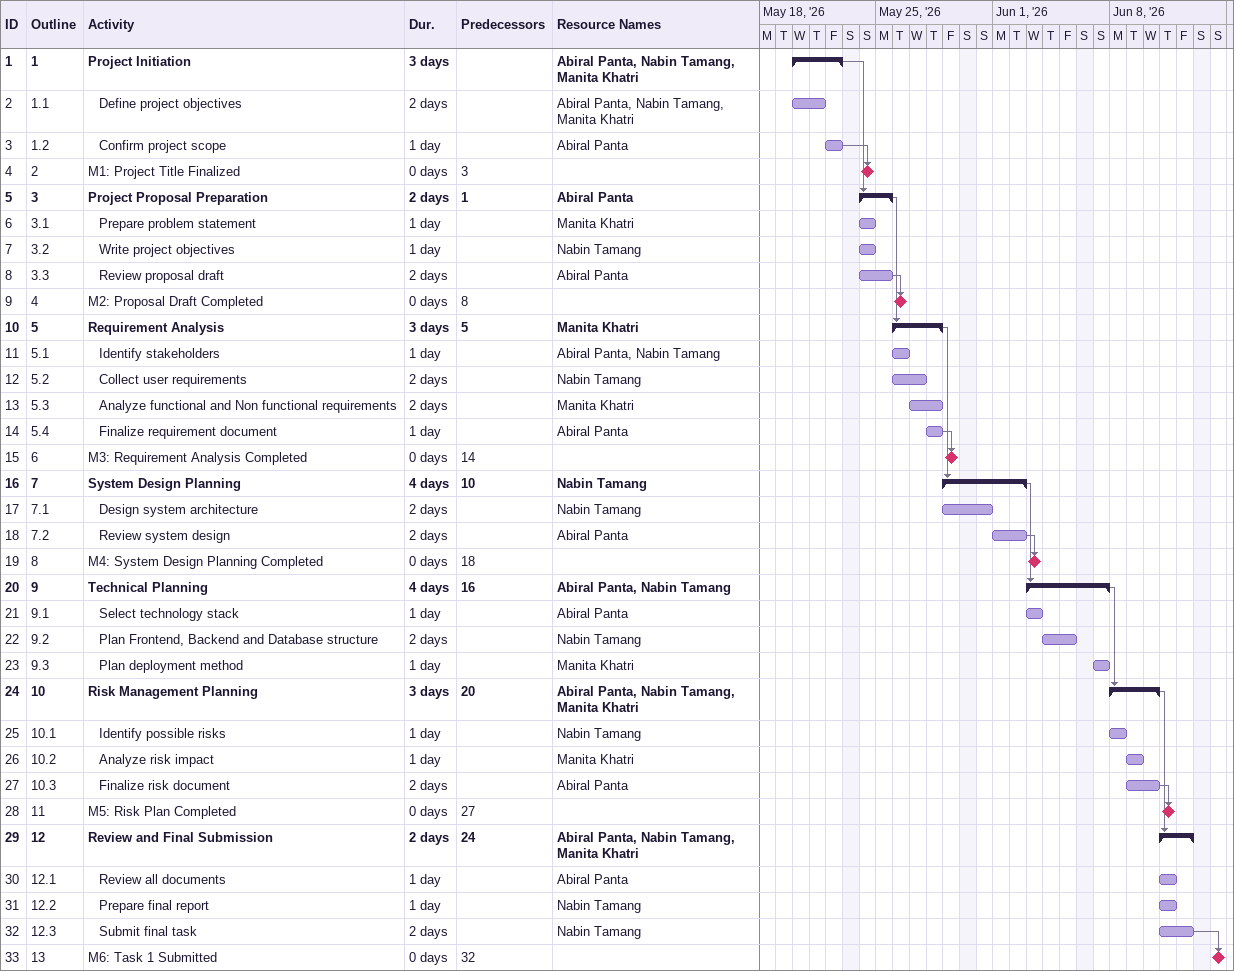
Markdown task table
| ID | WBS | Task | Duration | Start | Finish | Predecessors | Resources |
|---|---|---|---|---|---|---|---|
| 1 | 1 | **Project Initiation** | 3d | 2026-05-20 | 2026-05-22 |  | Abiral Panta, Nabin Tamang, Manita Khatri |
| 2 | 1.1 | Define project objectives | 2d | 2026-05-20 | 2026-05-21 |  | Abiral Panta, Nabin Tamang, Manita Khatri |
| 3 | 1.2 | Confirm project scope | 1d | 2026-05-22 | 2026-05-22 |  | Abiral Panta |
| 4 | 2 | M1: Project Title Finalized | 0d | 2026-05-24 | 2026-05-24 | 3 |  |
| 5 | 3 | **Project Proposal Preparation** | 2d | 2026-05-24 | 2026-05-25 | 1 | Abiral Panta |
| 6 | 3.1 | Prepare problem statement | 1d | 2026-05-24 | 2026-05-24 |  | Manita Khatri |
| 7 | 3.2 | Write project objectives | 1d | 2026-05-24 | 2026-05-24 |  | Nabin Tamang |
| 8 | 3.3 | Review proposal draft | 2d | 2026-05-24 | 2026-05-25 |  | Abiral Panta |
| 9 | 4 | M2: Proposal Draft Completed | 0d | 2026-05-26 | 2026-05-26 | 8 |  |
| 10 | 5 | **Requirement Analysis** | 3d | 2026-05-26 | 2026-05-28 | 5 | Manita Khatri |
| 11 | 5.1 | Identify stakeholders | 1d | 2026-05-26 | 2026-05-26 |  | Abiral Panta, Nabin Tamang |
| 12 | 5.2 | Collect user requirements | 2d | 2026-05-26 | 2026-05-27 |  | Nabin Tamang |
| 13 | 5.3 | Analyze functional and Non functional requirements | 2d | 2026-05-27 | 2026-05-28 |  | Manita Khatri |
| 14 | 5.4 | Finalize requirement document | 1d | 2026-05-28 | 2026-05-28 |  | Abiral Panta |
| 15 | 6 | M3: Requirement Analysis Completed | 0d | 2026-05-29 | 2026-05-29 | 14 |  |
| 16 | 7 | **System Design Planning** | 4d | 2026-05-29 | 2026-06-02 | 10 | Nabin Tamang |
| 17 | 7.1 | Design system architecture | 2d | 2026-05-29 | 2026-05-31 |  | Nabin Tamang |
| 18 | 7.2 | Review system design | 2d | 2026-06-01 | 2026-06-02 |  | Abiral Panta |
| 19 | 8 | M4: System Design Planning Completed | 0d | 2026-06-03 | 2026-06-03 | 18 |  |
| 20 | 9 | **Technical Planning** | 4d | 2026-06-03 | 2026-06-07 | 16 | Abiral Panta, Nabin Tamang |
| 21 | 9.1 | Select technology stack | 1d | 2026-06-03 | 2026-06-03 |  | Abiral Panta |
| 22 | 9.2 | Plan Frontend, Backend and Database structure | 2d | 2026-06-04 | 2026-06-05 |  | Nabin Tamang |
| 23 | 9.3 | Plan deployment method | 1d | 2026-06-07 | 2026-06-07 |  | Manita Khatri |
| 24 | 10 | **Risk Management Planning** | 3d | 2026-06-08 | 2026-06-10 | 20 | Abiral Panta, Nabin Tamang, Manita Khatri |
| 25 | 10.1 | Identify possible risks | 1d | 2026-06-08 | 2026-06-08 |  | Nabin Tamang |
| 26 | 10.2 | Analyze risk impact | 1d | 2026-06-09 | 2026-06-09 |  | Manita Khatri |
| 27 | 10.3 | Finalize risk document | 2d | 2026-06-09 | 2026-06-10 |  | Abiral Panta |
| 28 | 11 | M5: Risk Plan Completed | 0d | 2026-06-11 | 2026-06-11 | 27 |  |
| 29 | 12 | **Review and Final Submission** | 2d | 2026-06-11 | 2026-06-12 | 24 | Abiral Panta, Nabin Tamang, Manita Khatri |
| 30 | 12.1 | Review all documents | 1d | 2026-06-11 | 2026-06-11 |  | Abiral Panta |
| 31 | 12.2 | Prepare final report | 1d | 2026-06-11 | 2026-06-11 |  | Nabin Tamang |
| 32 | 12.3 | Submit final task | 2d | 2026-06-11 | 2026-06-12 |  | Nabin Tamang |
| 33 | 13 | M6: Task 1 Submitted | 0d | 2026-06-14 | 2026-06-14 | 32 |  |
